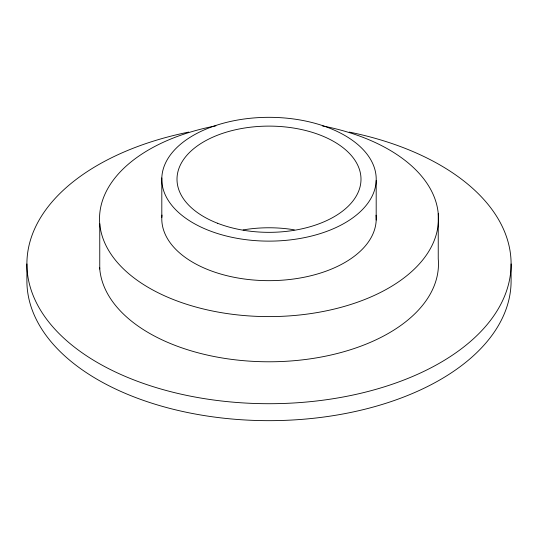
<?xml version="1.0" encoding="UTF-8"?>
<svg xmlns="http://www.w3.org/2000/svg" width="538" height="538" viewBox="0 0 538 538"><rect width="100%" height="100%" fill="white"/><g stroke="black" fill="none" stroke-linecap="round" stroke-linejoin="round"><path stroke-width="0.81" d="M511.1 263.943L511.1 280.89A242.1 139.772 0 0 1 269 420.662A242.1 139.772 0 0 1 26.9 280.89L26.9 263.943M438.241 213.68L438.241 258.865A169.47 97.842 0 0 1 276.418 361.691A169.47 97.842 0 0 1 99.638 267.426M376.19 180.512A107.217 61.904 0 0 1 213.478 232.181A107.217 61.904 0 0 1 217.332 124.984A107.217 61.904 0 0 1 376.19 180.512L376.19 220.049M161.81 177.937L161.81 217.473M99.759 223.842L99.759 269.02M243.156 229.908A91.998 53.114 0 0 1 294.273 229.813M349.256 132.072A242.1 139.772 0 0 1 463.729 346.99A242.1 139.772 0 0 1 74.271 346.99A242.1 139.772 0 0 1 188.744 132.072M322.417 125.905A169.47 97.842 0 0 1 405.827 276.492A169.47 97.842 0 0 1 131.985 276.344A169.47 97.842 0 0 1 215.893 125.845M376.035 215.187A107.217 61.904 0 0 1 268.879 280.661A107.217 61.904 0 0 1 161.978 215.045M217.513 223.243A91.998 53.114 0 0 0 360.769 182.96A91.998 53.114 0 0 0 228.717 131.474A91.998 53.114 0 0 0 217.513 223.243"/></g></svg>
